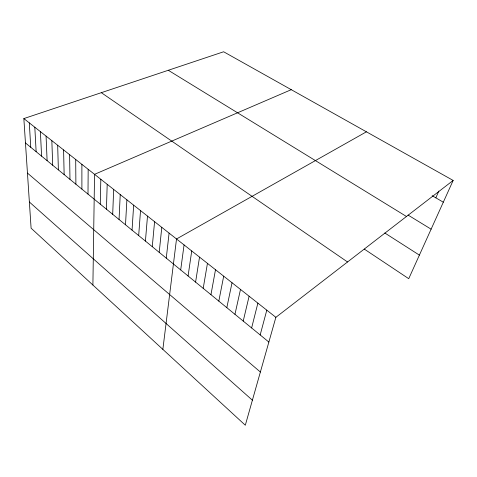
<?xml version="1.0" encoding="UTF-8"?>
<svg xmlns="http://www.w3.org/2000/svg" width="477" height="477" viewBox="0 0 477 477"><rect width="100%" height="100%" fill="white"/><g stroke="black" fill="none" stroke-linecap="round" stroke-linejoin="round"><path stroke-width="0.72" d="M87.995 194.109L88.173 169.305M92.896 285.031L94.547 174.332L291.256 89.682M100.259 204.144L100.826 179.28M106.437 209.194L107.194 184.307M112.697 214.316L113.663 189.405M119.053 219.515L120.228 194.58M125.499 224.786L126.894 199.839M132.046 230.141L133.655 205.17M138.682 235.566L140.524 210.59M145.425 241.082L147.5 216.087M152.264 246.681L154.584 221.674M159.211 252.357L161.781 227.35M166.264 258.129L169.091 233.116M162.854 349.385L176.52 238.971L366.419 131.813M180.694 269.934L184.062 244.922M188.081 275.974L191.73 250.968M195.588 282.116L199.529 257.115M203.208 288.346L207.447 263.364M210.953 294.685L215.503 269.714M218.824 301.124L223.695 276.171M226.825 307.665L232.025 282.742M234.958 314.319L240.497 289.42M243.222 321.081L249.113 296.217M251.629 327.955L257.878 303.128M260.174 334.943L266.798 310.163M453.15 180.437L275.873 317.318L245.309 425.228L31.1 228.191L23.85 118.582L223.635 51.772L453.15 180.437L408.735 278.687L364.285 249.089M435.841 197.842L438.834 191.05M432.156 195.689L443.312 202.2M408.056 215.061L431.119 229.169M168.303 70.274L406.464 216.486M384.796 232.985L419.39 255.117M101.321 92.675L347.542 261.98M23.85 118.582L275.873 317.318M25.46 142.957L268.867 342.057M27.457 173.091L260.376 372.036M29.365 202.004L252.399 400.203M29.294 122.875L30.761 147.298M34.809 127.222L36.139 151.692M40.402 131.634L41.582 156.146M46.078 136.112L47.104 160.66M51.838 140.649L52.703 165.239M57.675 145.252L58.379 169.884M63.596 149.927L64.139 174.594M69.606 154.661L69.976 179.37M75.706 159.473L75.897 184.211M81.889 164.35L81.901 189.125"/></g></svg>
